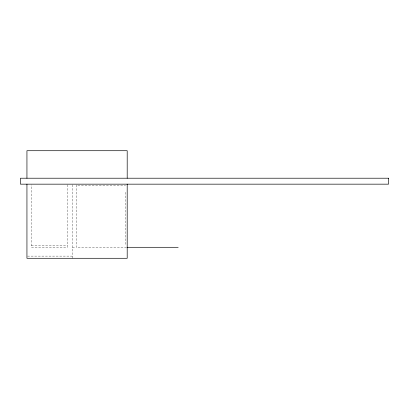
<?xml version="1.0" encoding="UTF-8"?>
<svg xmlns="http://www.w3.org/2000/svg" width="409" height="409" viewBox="0 0 409 409"><rect width="100%" height="100%" fill="white"/><g stroke="black" fill="none" stroke-linecap="round" stroke-linejoin="round"><path stroke-width="0.31" stroke-dasharray="2.04 1.53" d="M77.833 185.788L125.568 185.788M31.365 245.466L67.444 245.466M72.388 247.297L75.092 247.297M126.555 247.297L76.207 247.297L76.207 184.802M27.572 256.116L72.388 256.116M125.568 192.302L125.568 245.671M72.388 184.802L72.388 258.284M67.444 184.802L67.444 247.297L31.365 247.297L31.365 184.802"/><path stroke-width="0.61" d="M127.194 247.297L178.176 247.297M127.194 178.212L127.194 150.716L26.943 150.716L26.943 178.212M127.194 184.162L127.194 258.284L26.943 258.284L26.943 184.162M388.55 178.212L20.45 178.212L20.45 184.162L388.55 184.162L388.55 178.212"/></g></svg>
